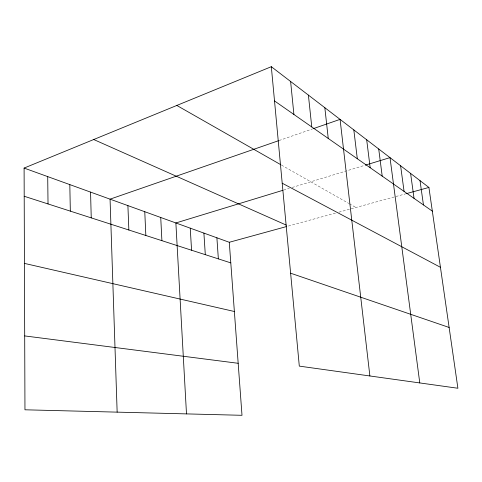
<?xml version="1.0" encoding="UTF-8"?>
<svg xmlns="http://www.w3.org/2000/svg" width="482" height="482" viewBox="0 0 482 482"><rect width="100%" height="100%" fill="white"/><g stroke="black" fill="none" stroke-linecap="round" stroke-linejoin="round"><path stroke-width="0.36" stroke-dasharray="2.41 1.81" d="M279.102 140.515L312.752 128.845M283.597 190.089L289.302 188.348M292.164 187.474L364.615 165.368M288.399 226.04L335.418 213.128M338.948 212.158L405.844 193.782M281.5 165.103L348.769 203.434M349.42 203.808L355.903 207.501"/><path stroke-width="0.72" d="M24.1 168.073L229.281 242.277L242 415.303L24.962 409.796L24.1 168.073L271.318 66.697L428.914 187.45L457.9 388.251L299.304 366.121L271.318 66.697M278.403 140.762L110.059 199.156L117.15 412.134M313.451 128.604L340.063 119.367L369.881 375.972M282.886 190.306L175.87 222.961L186.492 413.893M365.32 165.157L389.998 157.626L419.78 382.931M229.281 242.277L286.29 226.618M406.561 193.583L428.914 187.45M24.696 335.918L238.18 363.295M24.437 263.395L234.373 311.499M24.202 196.258L230.794 262.883M290.622 273.204L449.128 327.465M93.719 139.521L286.362 225.136M282.211 183.208L440.44 267.293M176.816 105.45L280.861 164.742M274.523 100.937L432.336 211.146M420.009 180.623L423.455 204.946M410.592 173.406L414.05 198.379M400.602 165.754L404.079 191.414M378.713 148.98L382.202 176.141M366.682 139.762L370.17 167.736M353.824 129.917L357.307 158.753M324.832 107.697L328.254 138.461M308.396 95.105L311.764 126.947M290.616 81.482L293.912 114.481M216.894 237.795L218.358 258.87M203.898 233.095L205.296 254.659M190.239 228.155L191.571 250.23M160.735 217.484L161.904 240.669M144.769 211.712L145.841 235.487M127.899 205.615L128.863 230.01M90.556 192.107L91.243 217.876M69.812 184.606L70.33 211.134M47.706 176.611L48.031 203.946"/></g></svg>
